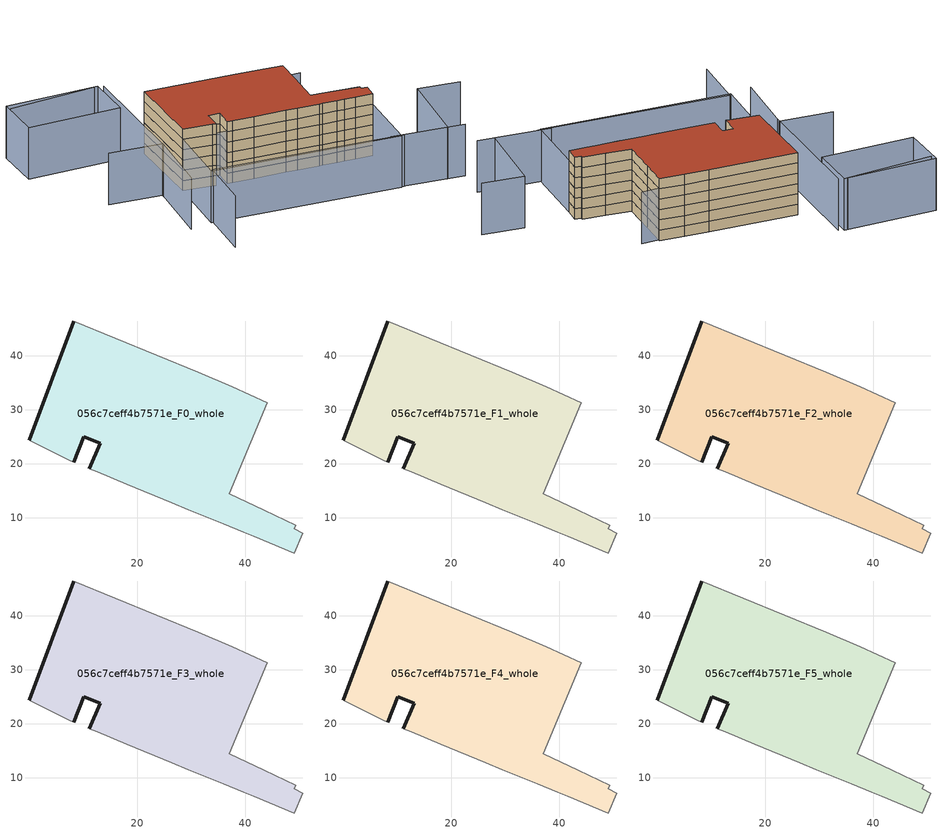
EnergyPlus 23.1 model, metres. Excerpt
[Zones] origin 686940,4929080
056c7ceff4b7571e_F0_whole
 floor ground (EU_floor_Construction): 44.09,31.3 41.06,24 37.08,14.41 43.52,11.39 49.42,8.62 49.09,7.92 50.68,7.16 49.07,3.46 44.5,5.36 41.62,6.54 39.78,7.29 35.96,8.85 35.06,9.22 29.5,11.49 26.44,12.75 18.13,16.15 12.67,18.46 11.16,19.1 13.15,23.78 10.17,24.99 8.27,20.23 7.27,20.73 0.04,24.32 8.24,46.42 31.34,36.94 37.65,34.25 z0
 wall outside (EU_wall_Construction): 8.24,46.42 0.04,24.32 / 8.27,20.23 10.17,24.99 13.15,23.78 11.16,19.1 z0:3
 wall adiabatic (EU_wall_Construction): 0.04,24.32 7.27,20.73 8.27,20.23 / 11.16,19.1 12.67,18.46 18.13,16.15 26.44,12.75 29.5,11.49 35.06,9.22 35.96,8.85 39.78,7.29 41.62,6.54 44.5,5.36 49.07,3.46 50.68,7.16 49.09,7.92 49.42,8.62 43.52,11.39 37.08,14.41 41.06,24 44.09,31.3 37.65,34.25 31.34,36.94 8.24,46.42 z0:3
056c7ceff4b7571e_F1_whole
 floor to 056c7ceff4b7571e_F0_whole (EU_floor_Construction): 44.09,31.3 41.06,24 37.08,14.41 43.52,11.39 49.42,8.62 49.09,7.92 50.68,7.16 49.07,3.46 44.5,5.36 41.62,6.54 39.78,7.29 35.96,8.85 35.06,9.22 29.5,11.49 26.44,12.75 18.13,16.15 12.67,18.46 11.16,19.1 13.15,23.78 10.17,24.99 8.27,20.23 7.27,20.73 0.04,24.32 8.24,46.42 31.34,36.94 37.65,34.25 z3
 wall outside (EU_wall_Construction): 8.24,46.42 0.04,24.32 / 8.27,20.23 10.17,24.99 13.15,23.78 11.16,19.1 z3:6
 wall adiabatic (EU_wall_Construction): 0.04,24.32 7.27,20.73 8.27,20.23 / 11.16,19.1 12.67,18.46 18.13,16.15 26.44,12.75 29.5,11.49 35.06,9.22 35.96,8.85 39.78,7.29 41.62,6.54 44.5,5.36 49.07,3.46 50.68,7.16 49.09,7.92 49.42,8.62 43.52,11.39 37.08,14.41 41.06,24 44.09,31.3 37.65,34.25 31.34,36.94 8.24,46.42 z3:6
056c7ceff4b7571e_F2_whole
 floor to 056c7ceff4b7571e_F1_whole (EU_floor_Construction): 44.09,31.3 41.06,24 37.08,14.41 43.52,11.39 49.42,8.62 49.09,7.92 50.68,7.16 49.07,3.46 44.5,5.36 41.62,6.54 39.78,7.29 35.96,8.85 35.06,9.22 29.5,11.49 26.44,12.75 18.13,16.15 12.67,18.46 11.16,19.1 13.15,23.78 10.17,24.99 8.27,20.23 7.27,20.73 0.04,24.32 8.24,46.42 31.34,36.94 37.65,34.25 z6
 wall outside (EU_wall_Construction): 8.24,46.42 0.04,24.32 / 8.27,20.23 10.17,24.99 13.15,23.78 11.16,19.1 z6:9
 wall adiabatic (EU_wall_Construction): 0.04,24.32 7.27,20.73 8.27,20.23 / 11.16,19.1 12.67,18.46 18.13,16.15 26.44,12.75 29.5,11.49 35.06,9.22 35.96,8.85 39.78,7.29 41.62,6.54 44.5,5.36 49.07,3.46 50.68,7.16 49.09,7.92 49.42,8.62 43.52,11.39 37.08,14.41 41.06,24 44.09,31.3 37.65,34.25 31.34,36.94 8.24,46.42 z6:9
056c7ceff4b7571e_F3_whole
 floor to 056c7ceff4b7571e_F2_whole (EU_floor_Construction): 44.09,31.3 41.06,24 37.08,14.41 43.52,11.39 49.42,8.62 49.09,7.92 50.68,7.16 49.07,3.46 44.5,5.36 41.62,6.54 39.78,7.29 35.96,8.85 35.06,9.22 29.5,11.49 26.44,12.75 18.13,16.15 12.67,18.46 11.16,19.1 13.15,23.78 10.17,24.99 8.27,20.23 7.27,20.73 0.04,24.32 8.24,46.42 31.34,36.94 37.65,34.25 z9
 wall outside (EU_wall_Construction): 8.24,46.42 0.04,24.32 / 8.27,20.23 10.17,24.99 13.15,23.78 11.16,19.1 z9:12
 wall adiabatic (EU_wall_Construction): 0.04,24.32 7.27,20.73 8.27,20.23 / 11.16,19.1 12.67,18.46 18.13,16.15 26.44,12.75 29.5,11.49 35.06,9.22 35.96,8.85 39.78,7.29 41.62,6.54 44.5,5.36 49.07,3.46 50.68,7.16 49.09,7.92 49.42,8.62 43.52,11.39 37.08,14.41 41.06,24 44.09,31.3 37.65,34.25 31.34,36.94 8.24,46.42 z9:12
056c7ceff4b7571e_F4_whole
 floor to 056c7ceff4b7571e_F3_whole (EU_floor_Construction): 44.09,31.3 41.06,24 37.08,14.41 43.52,11.39 49.42,8.62 49.09,7.92 50.68,7.16 49.07,3.46 44.5,5.36 41.62,6.54 39.78,7.29 35.96,8.85 35.06,9.22 29.5,11.49 26.44,12.75 18.13,16.15 12.67,18.46 11.16,19.1 13.15,23.78 10.17,24.99 8.27,20.23 7.27,20.73 0.04,24.32 8.24,46.42 31.34,36.94 37.65,34.25 z12
 wall outside (EU_wall_Construction): 8.24,46.42 0.04,24.32 / 8.27,20.23 10.17,24.99 13.15,23.78 11.16,19.1 z12:15
 wall adiabatic (EU_wall_Construction): 0.04,24.32 7.27,20.73 8.27,20.23 / 11.16,19.1 12.67,18.46 18.13,16.15 26.44,12.75 29.5,11.49 35.06,9.22 35.96,8.85 39.78,7.29 41.62,6.54 44.5,5.36 49.07,3.46 50.68,7.16 49.09,7.92 49.42,8.62 43.52,11.39 37.08,14.41 41.06,24 44.09,31.3 37.65,34.25 31.34,36.94 8.24,46.42 z12:15
056c7ceff4b7571e_F5_whole
 floor to 056c7ceff4b7571e_F4_whole (EU_floor_Construction): 44.09,31.3 41.06,24 37.08,14.41 43.52,11.39 49.42,8.62 49.09,7.92 50.68,7.16 49.07,3.46 44.5,5.36 41.62,6.54 39.78,7.29 35.96,8.85 35.06,9.22 29.5,11.49 26.44,12.75 18.13,16.15 12.67,18.46 11.16,19.1 13.15,23.78 10.17,24.99 8.27,20.23 7.27,20.73 0.04,24.32 8.24,46.42 31.34,36.94 37.65,34.25 z15
 wall outside (EU_wall_Construction): 8.24,46.42 0.04,24.32 / 8.27,20.23 10.17,24.99 13.15,23.78 11.16,19.1 z15:18
 wall adiabatic (EU_wall_Construction): 0.04,24.32 7.27,20.73 8.27,20.23 / 11.16,19.1 12.67,18.46 18.13,16.15 26.44,12.75 29.5,11.49 35.06,9.22 35.96,8.85 39.78,7.29 41.62,6.54 44.5,5.36 49.07,3.46 50.68,7.16 49.09,7.92 49.42,8.62 43.52,11.39 37.08,14.41 41.06,24 44.09,31.3 37.65,34.25 31.34,36.94 8.24,46.42 z15:18
 roof outside (EU_roof_Construction): 49.07,3.46 50.68,7.16 49.09,7.92 49.42,8.62 43.52,11.39 37.08,14.41 41.06,24 44.09,31.3 37.65,34.25 31.34,36.94 8.24,46.42 0.04,24.32 7.27,20.73 8.27,20.23 10.17,24.99 13.15,23.78 11.16,19.1 12.67,18.46 18.13,16.15 26.44,12.75 29.5,11.49 35.06,9.22 35.96,8.85 39.78,7.29 41.62,6.54 44.5,5.36 z18
shading: 39,-12.96 57.65,-21.58 / -13.26,-8.04 -6.87,6.68 / -6.87,6.68 42.3,-14.67 / 53.19,-19.65 63.37,1.42 / 63.37,1.42 73.99,-3.71 / -19.07,32.38 -5.43,26.19 / -5.43,26.19 -14,7.31 / 7.29,60.14 -5.83,25.21 / 48.55,29.43 7.18,43.24 / 5.26,61.58 -18.85,68.28 / 0.04,24.32 49.07,3.46 / 49.07,3.46 41.39,-14.59 / 41.39,-14.59 -7.64,6.27 / -7.64,6.27 0.04,24.32 / -18.72,70.05 6.13,61.27 / 6.13,61.27 1.64,48.57 / 1.64,48.57 -23.21,57.35 / -23.21,57.35 -18.72,70.05 z0:15
[Building]
EU S2 Campaign: North Axis=0; Terrain=City; Solar Distribution=FullExterior
[Site:Location]
Bologna: Latitude=44.5; Longitude=11.25; Time Zone=1; Elevation=37
[SizingPeriod:WeatherFileDays]
AnnualSizingPeriod: Begin Month=1; Begin Day of Month=1; End Month=12; End Day of Month=31; Day of Week for Start Day=Monday; Use Weather File Daylight Saving Period=No; Use Weather File Rain and Snow Indicators=No
[MATERIAL]
EU_InternalMass_Material: Roughness=MediumRough; Thickness=0.1; Conductivity=1; Density=1800; Specific Heat=900; Thermal Absorptance=0.9; Solar Absorptance=0.7; Visible Absorptance=0.7
[MATERIAL:NOMASS] Roughness=MediumRough; Thermal Absorptance=0.9; Solar Absorptance=0.7; Visible Absorptance=0.7
Name | Thermal Resistance
EU_wall_NoMass | 0.905828
EU_roof_NoMass | 0.37593
EU_floor_NoMass | 0.67114
[CONSTRUCTION]
EU_wall_Construction: EU_wall_NoMass
EU_roof_Construction: EU_roof_NoMass
EU_floor_Construction: EU_floor_NoMass
EU_InternalMass_Construction: EU_InternalMass_Material
[ZONE] Type=1; Multiplier=1; Ceiling Height=autocalculate; Volume=2964.61; Floor Area=autocalculate; Part of Total Floor Area=Yes
056c7ceff4b7571e_F0_whole; 056c7ceff4b7571e_F1_whole; 056c7ceff4b7571e_F2_whole; 056c7ceff4b7571e_F3_whole; 056c7ceff4b7571e_F4_whole; 056c7ceff4b7571e_F5_whole
[INTERNALMASS] Construction=EU_InternalMass_Construction; Surface Area=864.891
Name | Zone or ZoneList
056c7ceff4b7571e_F0_whole_EU_InternalMass | 056c7ceff4b7571e_F0_whole
056c7ceff4b7571e_F1_whole_EU_InternalMass | 056c7ceff4b7571e_F1_whole
056c7ceff4b7571e_F2_whole_EU_InternalMass | 056c7ceff4b7571e_F2_whole
056c7ceff4b7571e_F3_whole_EU_InternalMass | 056c7ceff4b7571e_F3_whole
056c7ceff4b7571e_F4_whole_EU_InternalMass | 056c7ceff4b7571e_F4_whole
056c7ceff4b7571e_F5_whole_EU_InternalMass | 056c7ceff4b7571e_F5_whole
[OTHEREQUIPMENT] Fuel Type=Electricity; Design Level Calculation Method=Watts/Area; Power per Zone Floor Area=1; Fraction Latent=0; Fraction Radiant=0; Fraction Lost=0; Carbon Dioxide Generation Rate=0; EndUse Subcategory=EU_Step8_InternalGains
Name | Zone or ZoneList or Space or SpaceList | Schedule
EU_Step8_InternalGain_056c7ceff4b7571e_F0_whole_f000 | 056c7ceff4b7571e_F0_whole | EU_Step8_GainSchedule_056c7ceff4b7571e_F0_whole_f000
EU_Step8_InternalGain_056c7ceff4b7571e_F1_whole_f000 | 056c7ceff4b7571e_F1_whole | EU_Step8_GainSchedule_056c7ceff4b7571e_F1_whole_f000
EU_Step8_InternalGain_056c7ceff4b7571e_F2_whole_f000 | 056c7ceff4b7571e_F2_whole | EU_Step8_GainSchedule_056c7ceff4b7571e_F2_whole_f000
EU_Step8_InternalGain_056c7ceff4b7571e_F3_whole_f000 | 056c7ceff4b7571e_F3_whole | EU_Step8_GainSchedule_056c7ceff4b7571e_F3_whole_f000
EU_Step8_InternalGain_056c7ceff4b7571e_F4_whole_f000 | 056c7ceff4b7571e_F4_whole | EU_Step8_GainSchedule_056c7ceff4b7571e_F4_whole_f000
EU_Step8_InternalGain_056c7ceff4b7571e_F5_whole_f000 | 056c7ceff4b7571e_F5_whole | EU_Step8_GainSchedule_056c7ceff4b7571e_F5_whole_f000
[ZONEVENTILATION:DESIGNFLOWRATE] Schedule=EU_AlwaysOn; Design Flow Rate Calculation Method=AirChanges/Hour; Air Changes per Hour=0.73129; Ventilation Type=Natural; Fan Pressure Rise=0; Fan Total Efficiency=1; Constant Term Coefficient=1; Temperature Term Coefficient=0; Velocity Term Coefficient=0; Velocity Squared Term Coefficient=0; Minimum Indoor Temperature=-100; Maximum Indoor Temperature=100; Delta Temperature=-100; Minimum Outdoor Temperature=-100; Maximum Outdoor Temperature=100; Maximum Wind Speed=40
Name | Zone or ZoneList or Space or SpaceList
EU_ConstantAir_056c7ceff4b7571e_F0_whole | 056c7ceff4b7571e_F0_whole
EU_ConstantAir_056c7ceff4b7571e_F1_whole | 056c7ceff4b7571e_F1_whole
EU_ConstantAir_056c7ceff4b7571e_F2_whole | 056c7ceff4b7571e_F2_whole
EU_ConstantAir_056c7ceff4b7571e_F3_whole | 056c7ceff4b7571e_F3_whole
EU_ConstantAir_056c7ceff4b7571e_F4_whole | 056c7ceff4b7571e_F4_whole
EU_ConstantAir_056c7ceff4b7571e_F5_whole | 056c7ceff4b7571e_F5_whole
[HVACTEMPLATE:THERMOSTAT] Constant Heating Setpoint=20; Constant Cooling Setpoint=50
EU_HeatOnly_056c7ceff4b7571e_F0_whole; EU_HeatOnly_056c7ceff4b7571e_F1_whole; EU_HeatOnly_056c7ceff4b7571e_F2_whole; EU_HeatOnly_056c7ceff4b7571e_F3_whole; EU_HeatOnly_056c7ceff4b7571e_F4_whole; EU_HeatOnly_056c7ceff4b7571e_F5_whole
[HVACTEMPLATE:ZONE:IDEALLOADSAIRSYSTEM] System Availability Schedule=EU_AlwaysOn; Maximum Heating Supply Air Temperature=50; Minimum Cooling Supply Air Temperature=13; Maximum Heating Supply Air Humidity Ratio=0.0156; Minimum Cooling Supply Air Humidity Ratio=0.0077; Heating Limit=NoLimit; Cooling Limit=NoLimit; Heating Availability Schedule=EU_AlwaysOn; Cooling Availability Schedule=EU_CoolingOff; Dehumidification Control Type=ConstantSensibleHeatRatio; Cooling Sensible Heat Ratio=0.7; Dehumidification Setpoint=60; Humidification Control Type=None; Humidification Setpoint=30; Outdoor Air Method=None; Outdoor Air Flow Rate per Person=0.00944; Outdoor Air Flow Rate per Zone Floor Area=0; Outdoor Air Flow Rate per Zone=0; Demand Controlled Ventilation Type=None; Outdoor Air Economizer Type=NoEconomizer; Heat Recovery Type=None; Sensible Heat Recovery Effectiveness=0.7; Latent Heat Recovery Effectiveness=0.65
Name | Template Thermostat
056c7ceff4b7571e_F0_whole | EU_HeatOnly_056c7ceff4b7571e_F0_whole
056c7ceff4b7571e_F1_whole | EU_HeatOnly_056c7ceff4b7571e_F1_whole
056c7ceff4b7571e_F2_whole | EU_HeatOnly_056c7ceff4b7571e_F2_whole
056c7ceff4b7571e_F3_whole | EU_HeatOnly_056c7ceff4b7571e_F3_whole
056c7ceff4b7571e_F4_whole | EU_HeatOnly_056c7ceff4b7571e_F4_whole
056c7ceff4b7571e_F5_whole | EU_HeatOnly_056c7ceff4b7571e_F5_whole
[SIZING:ZONE] Zone Cooling Design Supply Air Temperature Input Method=SupplyAirTemperature; Zone Cooling Design Supply Air Temperature=13; Zone Heating Design Supply Air Temperature Input Method=SupplyAirTemperature; Zone Heating Design Supply Air Temperature=50; Zone Cooling Design Supply Air Humidity Ratio=0.008; Zone Heating Design Supply Air Humidity Ratio=0.008; Cooling Design Air Flow Method=DesignDay; Cooling Design Air Flow Rate=0; Cooling Minimum Air Flow per Zone Floor Area=0.000762; Cooling Minimum Air Flow=0; Cooling Minimum Air Flow Fraction=0.2; Heating Design Air Flow Method=DesignDay; Heating Design Air Flow Rate=0; Heating Maximum Air Flow per Zone Floor Area=0.002032; Heating Maximum Air Flow=0.141576; Heating Maximum Air Flow Fraction=0.3; Account for Dedicated Outdoor Air System=No; Dedicated Outdoor Air System Control Strategy=NeutralSupplyAir; Dedicated Outdoor Air Low Setpoint Temperature for Design=autosize; Dedicated Outdoor Air High Setpoint Temperature for Design=autosize; Zone Load Sizing Method=Sensible Load Only No Latent Load; Zone Latent Cooling Design Supply Air Humidity Ratio Input Method=HumidityRatioDifference; Zone Cooling Design Supply Air Humidity Ratio Difference=0.005; Zone Latent Heating Design Supply Air Humidity Ratio Input Method=HumidityRatioDifference; Zone Humidification Design Supply Air Humidity Ratio Difference=0.005
056c7ceff4b7571e_F0_whole; 056c7ceff4b7571e_F1_whole; 056c7ceff4b7571e_F2_whole; 056c7ceff4b7571e_F3_whole; 056c7ceff4b7571e_F4_whole; 056c7ceff4b7571e_F5_whole
[SCHEDULE:CONSTANT]
Name | Hourly Value
EU_AlwaysOn | 1
EU_CoolingOff | 0
[SCHEDULE:FILE] Column Number=1; Rows to Skip at Top=0; Number of Hours of Data=8760; Column Separator=Comma; Interpolate to Timestep=No; Minutes per Item=60; Adjust Schedule for Daylight Savings=Yes
Name | File
EU_Step8_GainSchedule_056c7ceff4b7571e_F0_whole_f000 | ../../schedules/056c7ceff4b7571e/056c7ceff4b7571e_F0_whole_f000_gain.csv
EU_Step8_GainSchedule_056c7ceff4b7571e_F1_whole_f000 | ../../schedules/056c7ceff4b7571e/056c7ceff4b7571e_F1_whole_f000_gain.csv
EU_Step8_GainSchedule_056c7ceff4b7571e_F2_whole_f000 | ../../schedules/056c7ceff4b7571e/056c7ceff4b7571e_F2_whole_f000_gain.csv
EU_Step8_GainSchedule_056c7ceff4b7571e_F3_whole_f000 | ../../schedules/056c7ceff4b7571e/056c7ceff4b7571e_F3_whole_f000_gain.csv
EU_Step8_GainSchedule_056c7ceff4b7571e_F4_whole_f000 | ../../schedules/056c7ceff4b7571e/056c7ceff4b7571e_F4_whole_f000_gain.csv
EU_Step8_GainSchedule_056c7ceff4b7571e_F5_whole_f000 | ../../schedules/056c7ceff4b7571e/056c7ceff4b7571e_F5_whole_f000_gain.csv
